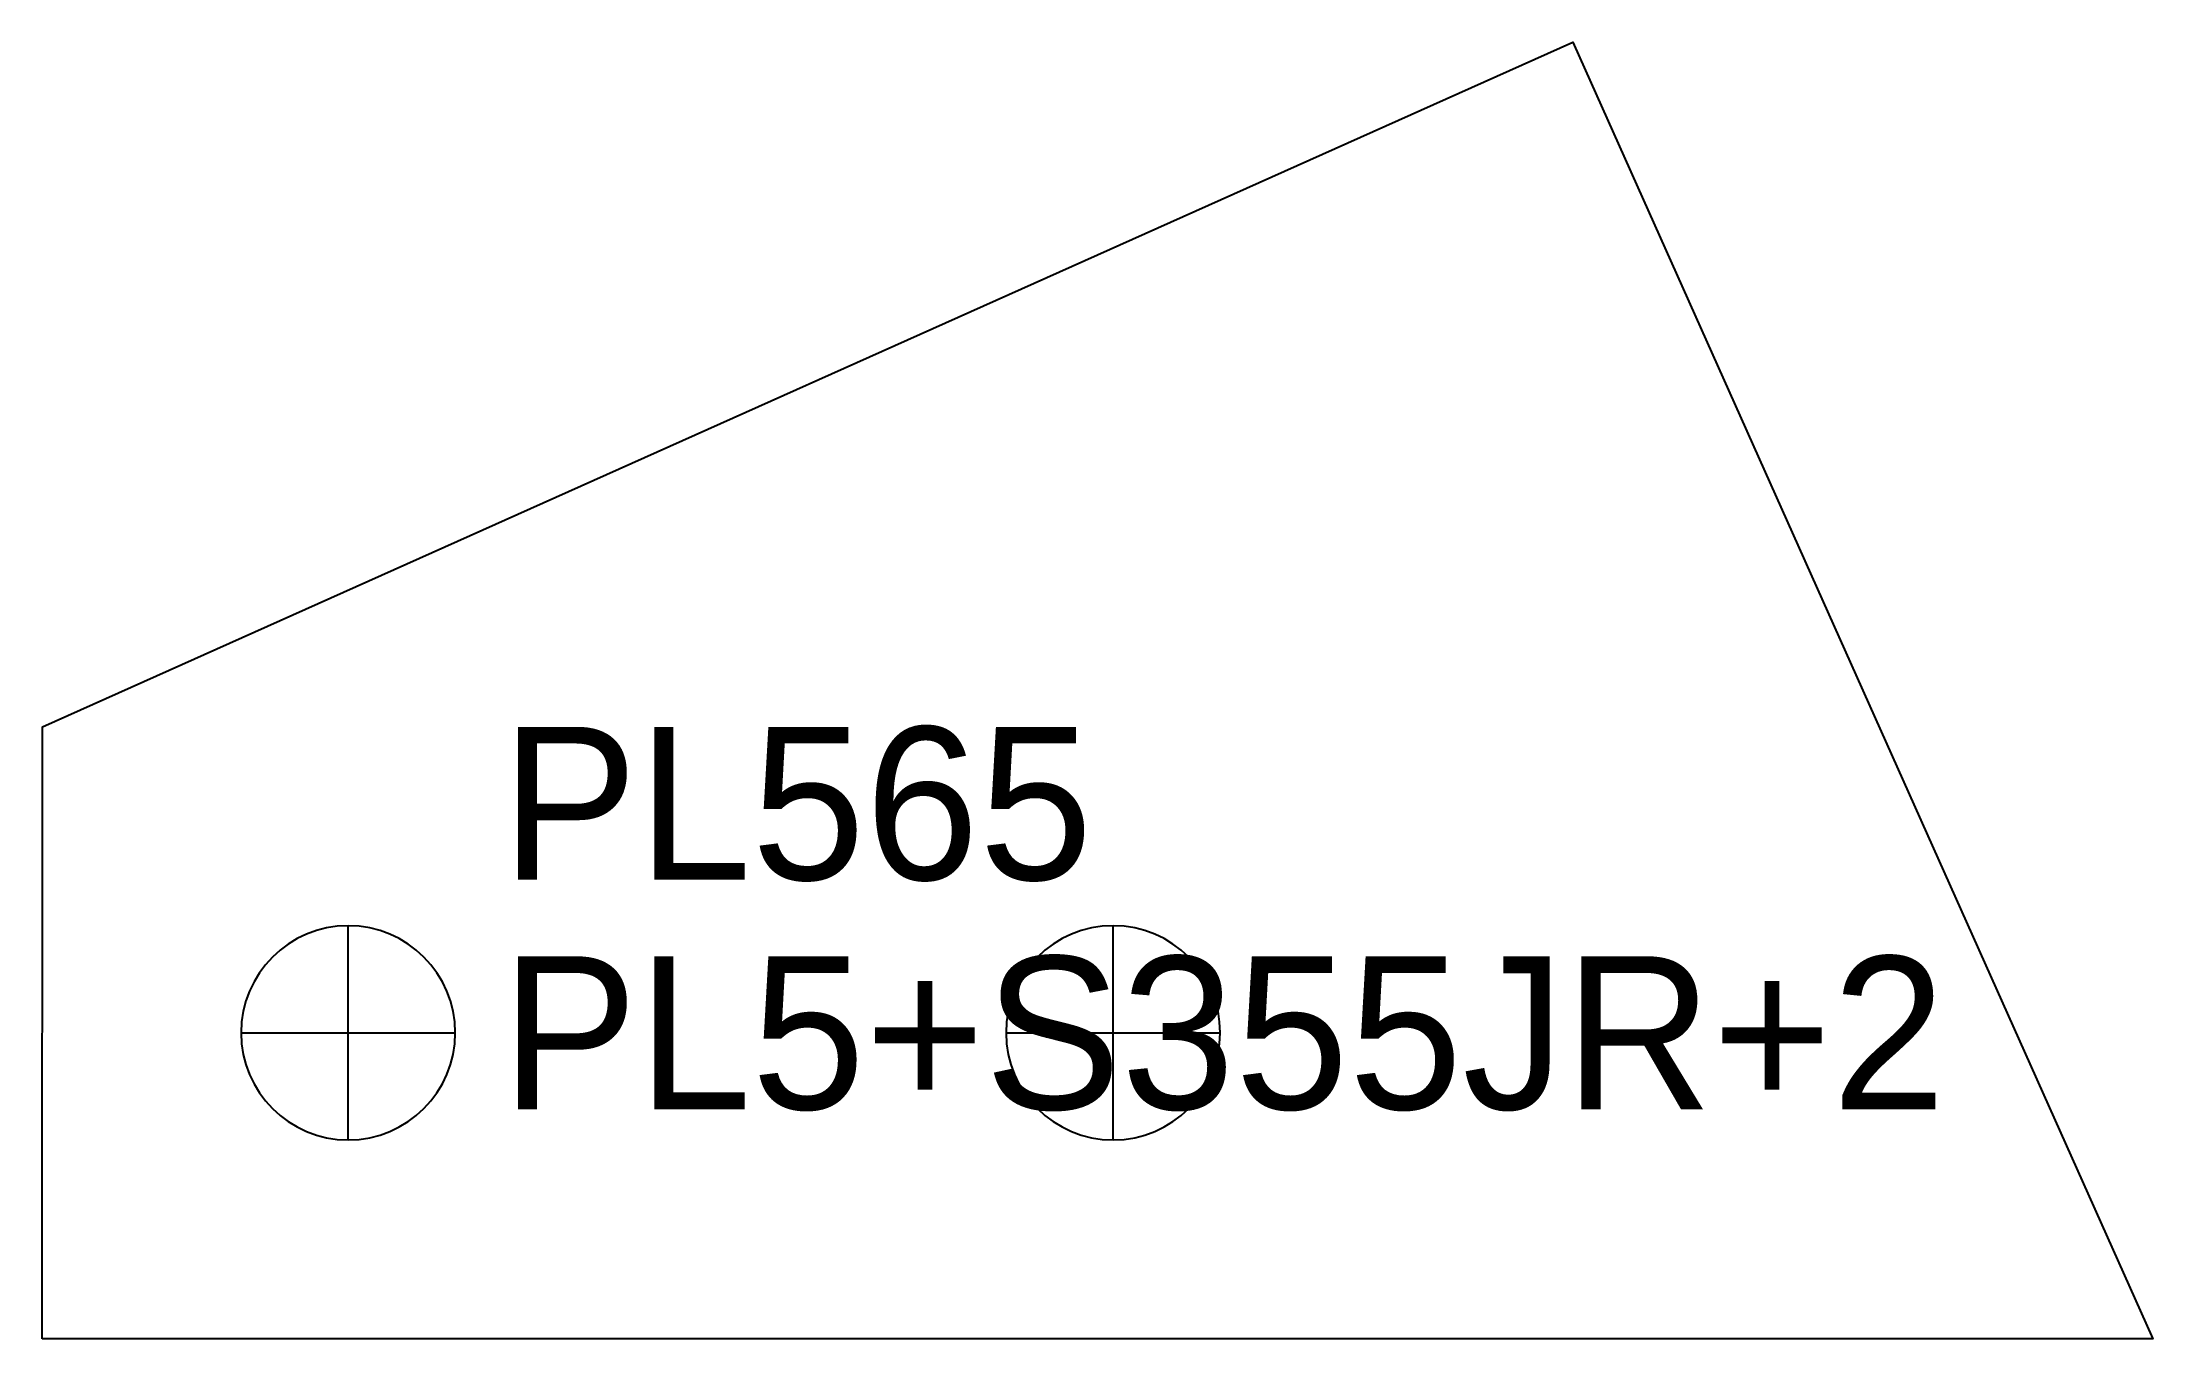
# Model space of a CAD drawing. Extents: x 0 to 138, y 0 to 85.
import ezdxf

# ---------------------------------------------------------------- set-up
doc = ezdxf.new("R2010")
doc.units = 0
for name, color, linetype in [('14', 7, 'CONTINUOUS'), ('CUT', 7, 'CONTINUOUS'), ('SCRIBE', 3, 'CONTINUOUS'), ('TEXT', 7, 'CONTINUOUS')]:
    doc.layers.add(name, color=color, linetype=linetype)

msp = doc.modelspace()

# ---------------------------------------------------------------- linework, layer by layer
at = {"layer": '14', "color": 7, "linetype": 'CONTINUOUS'}
for p, q in [((20, 13), (20, 27)), ((70, 13), (70, 27)), ((13, 20), (27, 20)), ((63, 20), (77, 20))]:
    msp.add_line(p, q, dxfattribs=at)
for points in [[(20, 27, 1), (20, 13, 1)], [(70, 27, 1), (70, 13, 1)]]:
    msp.add_lwpolyline(points, format="xyb", close=True, dxfattribs=at)
at = {"layer": 'CUT', "color": 7, "linetype": 'CONTINUOUS'}
msp.add_lwpolyline([(0, 0), (0.01, 40), (100.04, 84.75), (137.96, 0)], close=True, dxfattribs=at)

# ---------------------------------------------------------------- texts
at = {"layer": 'SCRIBE', "color": 3}
msp.add_text('PL565', height=10, dxfattribs=at).set_placement((30, 30))
at = {"layer": 'TEXT', "color": 7}
msp.add_text('PL5+S355JR+2', height=10, dxfattribs=at).set_placement((30, 15))

doc.saveas('drawing.dxf')
